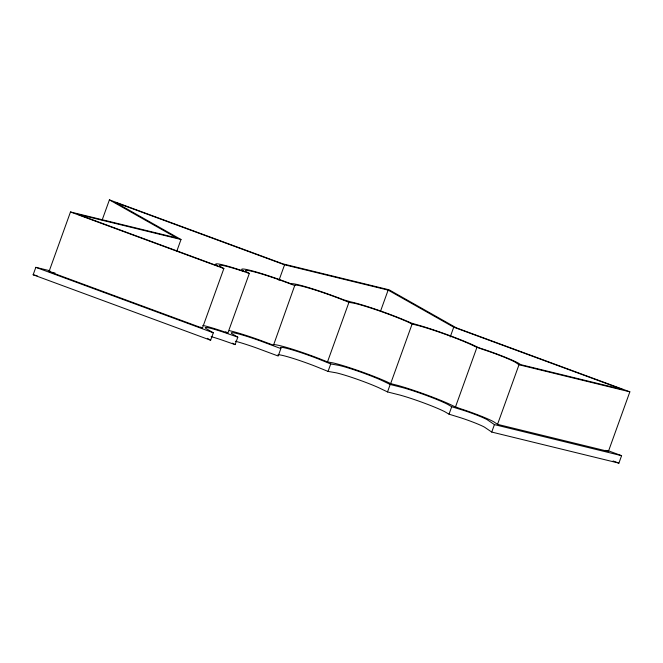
<?xml version="1.0" encoding="UTF-8"?>
<svg xmlns="http://www.w3.org/2000/svg" width="663" height="663" viewBox="0 0 663 663"><rect width="100%" height="100%" fill="white"/><g stroke="black" fill="none" stroke-linecap="round" stroke-linejoin="round"><path stroke-width="0.99" d="M211.107 336.613A26.18 2.006 19.8 0 1 221.541 339.887L235.125 344.619L237.81 337.169L224.227 332.436A26.18 2.006 19.8 0 0 205.903 328.45L213.32 332.793L210.635 340.243L33.15 274.78L35.835 267.33L49.858 270.753M202.795 325.392A33.838 2.594 19.8 0 1 222.569 331.235L227.848 333.075L249.313 273.479L244.025 271.631A33.838 2.594 19.8 0 0 220.34 266.485L223.862 268.548L202.406 328.144L49.029 271.573L70.485 211.969L176.689 237.918L109.412 199.87L102.143 220.058M176.806 251.169L181.007 239.509L115.403 202.414L284.568 264.81L388.128 290.104L453.724 327.199L622.889 389.595L520.646 364.617L518.789 363.365A31.144 2.387 19.8 0 0 480.46 348.282L478.694 347.71A42.092 3.232 19.8 0 0 416.646 324.646L411.176 322.997A40.41 3.1 19.8 0 0 351.042 301.93L343.591 299.8A41.247 3.166 19.8 0 0 291.057 283.797L281.808 280.383A41.247 3.166 19.8 0 0 242.699 270.521L244.059 271.316L243.155 271.001A37.882 2.909 19.8 0 0 216.635 265.233L218.102 266.087L77.447 214.207L181.007 239.509M278.966 280.358L284.568 264.81M273.496 345.208L294.844 285.181A37.203 2.851 19.8 0 1 342.224 299.618L348.945 302.336L354.241 303.256A36.366 2.793 19.8 0 1 408.358 322.218L412.113 324.025L419.256 325.823A38.048 2.917 19.8 0 1 475.346 346.666L481.918 349.111A27.108 2.08 19.8 0 1 515.284 362.23L518.996 364.758L629.85 391.833L608.394 451.437L497.54 424.353L493.827 421.834A27.108 2.08 19.8 0 0 460.462 408.715L453.89 406.27A38.048 2.917 19.8 0 0 397.8 385.418L390.648 383.62L386.902 381.813A36.366 2.793 19.8 0 0 332.785 362.852L327.489 361.932L320.768 359.213A37.203 2.851 19.8 0 0 273.388 344.785L273.496 345.208L260.228 340.268A37.203 2.851 19.8 0 0 229.332 330.646M277.872 354.862A29.545 2.271 19.8 0 1 315.505 366.324L328.044 371.404L336.166 372.813A28.708 2.204 19.8 0 1 378.888 387.78L387.515 391.932L400.062 395.09A30.39 2.329 19.8 0 1 444.856 411.74L449.025 414.184L460.553 417.731A19.442 1.492 19.8 0 1 484.487 427.146L491.739 432.061L618.902 463.13L621.587 455.68L494.424 424.61L487.172 419.696A19.442 1.492 19.8 0 0 463.238 410.281L451.71 406.734L447.542 404.297A30.39 2.329 19.8 0 0 402.739 387.64L390.192 384.482L381.573 380.33A28.708 2.204 19.8 0 0 338.851 365.363L330.729 363.954L318.182 358.874A29.545 2.271 19.8 0 0 280.557 347.412L280.863 348.572L278.187 356.023L257.302 348.257A29.545 2.271 19.8 0 0 235.357 341.238M327.489 361.932L348.945 302.336M328.044 371.404L330.729 363.954M380.429 311.486L388.128 290.104M387.515 391.932L390.192 384.482M390.648 383.62L412.113 324.025M450.227 336.92L453.724 327.199M449.025 414.184L451.71 406.734M455.406 407.157L476.863 347.561M491.739 432.061L494.424 424.61M497.54 424.353L518.996 364.758M49.029 271.573L55.037 273.04M33.15 274.78L37.161 275.758M109.412 199.87L282.894 263.857L389.098 289.806L456.368 327.845L629.85 391.833M70.485 211.969L223.862 268.548M607.988 450.658L621.587 455.68M605.485 450.359L608.394 451.437M613.076 460.976L618.902 463.13M35.835 267.33L213.32 332.793M294.952 285.604L281.684 280.664A37.203 2.851 19.8 0 0 246.404 271.772L249.313 273.479M280.863 348.572L259.987 340.807A29.545 2.271 19.8 0 0 231.967 333.738L237.81 337.169M200.649 327.108L202.406 328.144M207.337 338.312L210.635 340.243M225.677 331.798L227.848 333.075M232.622 343.152L235.125 344.619"/></g></svg>
